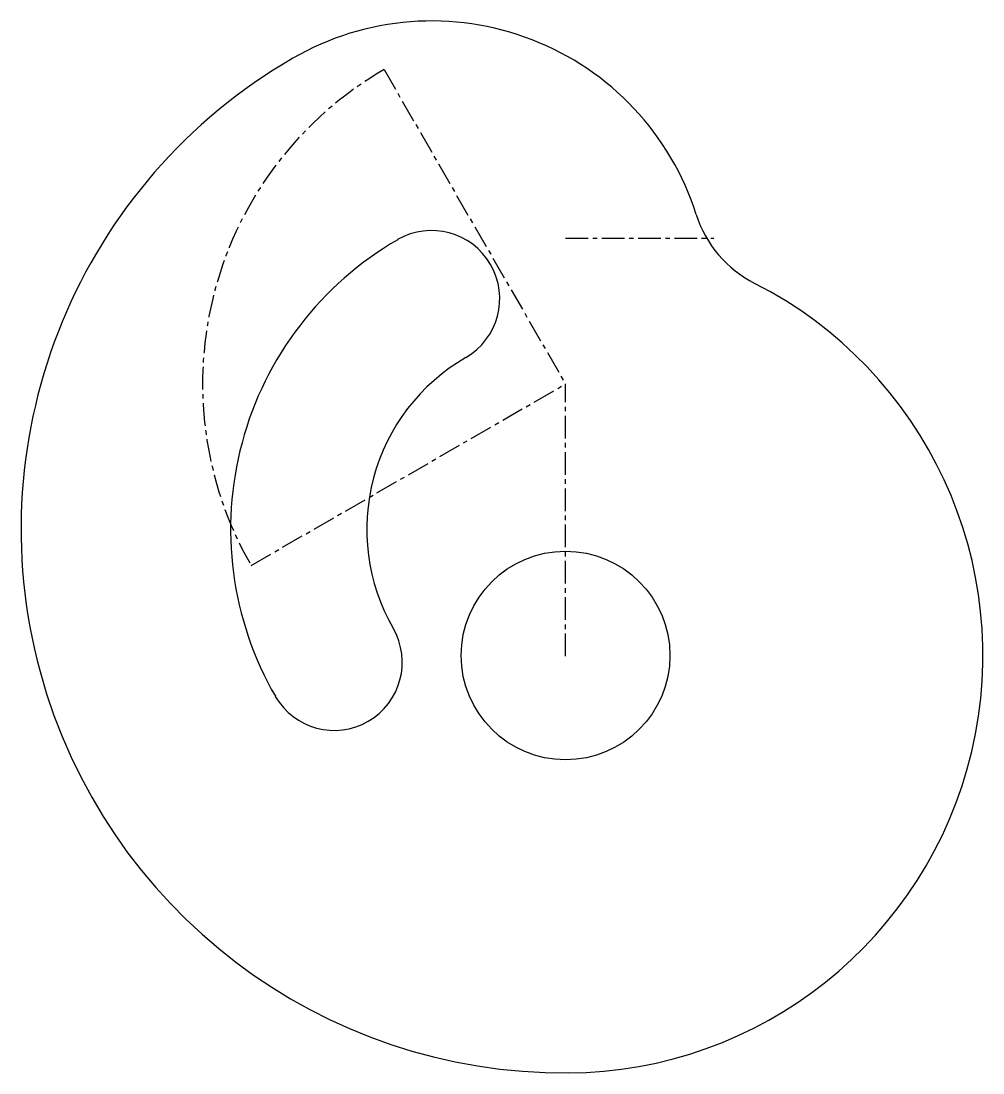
# Model space of a CAD drawing. Header units: inches. Extents: x 496 to 602, y 243 to 359.
import ezdxf

# ---------------------------------------------------------------- set-up
doc = ezdxf.new("R2010")
doc.units = ezdxf.units.IN
doc.header["$MEASUREMENT"] = 0
doc.linetypes.add('CENTERX2', pattern=[4, 2.5, -0.5, 0.5, -0.5])
doc.layers.add('Layer1', color=4, linetype='CENTERX2')

msp = doc.modelspace()

# ---------------------------------------------------------------- linework, layer by layer
msp.add_circle((555.62, 289.27), 11.5)
for centre, radius, start, end in [((540.87, 328.6), 30.59, 17.6292, 120), ((555.54, 303.19), 59.92, 120, 270.3625), ((582.3, 341.76), 12.88, 197.6292, 243.0625), ((555.54, 303.19), 36.83, 120, 210), ((540.87, 328.6), 7.5, 300, 120), ((555.62, 289.27), 46, 270.3625, 423.0625), ((555.54, 303.19), 21.83, 120, 210), ((530.13, 288.52), 7.5, 210, 30)]:
    msp.add_arc(centre, radius, start, end)
at = {"layer": 'Layer1'}
for p, q in [((535.62, 353.83), (555.62, 319.19)), ((555.62, 335.27), (571.96, 335.27)), ((520.98, 299.19), (555.62, 319.19)), ((555.62, 289.19), (555.62, 319.19))]:
    msp.add_line(p, q, dxfattribs=at)
msp.add_arc((555.62, 319.19), 40, 120, 210, dxfattribs=at)

doc.saveas('drawing.dxf')
